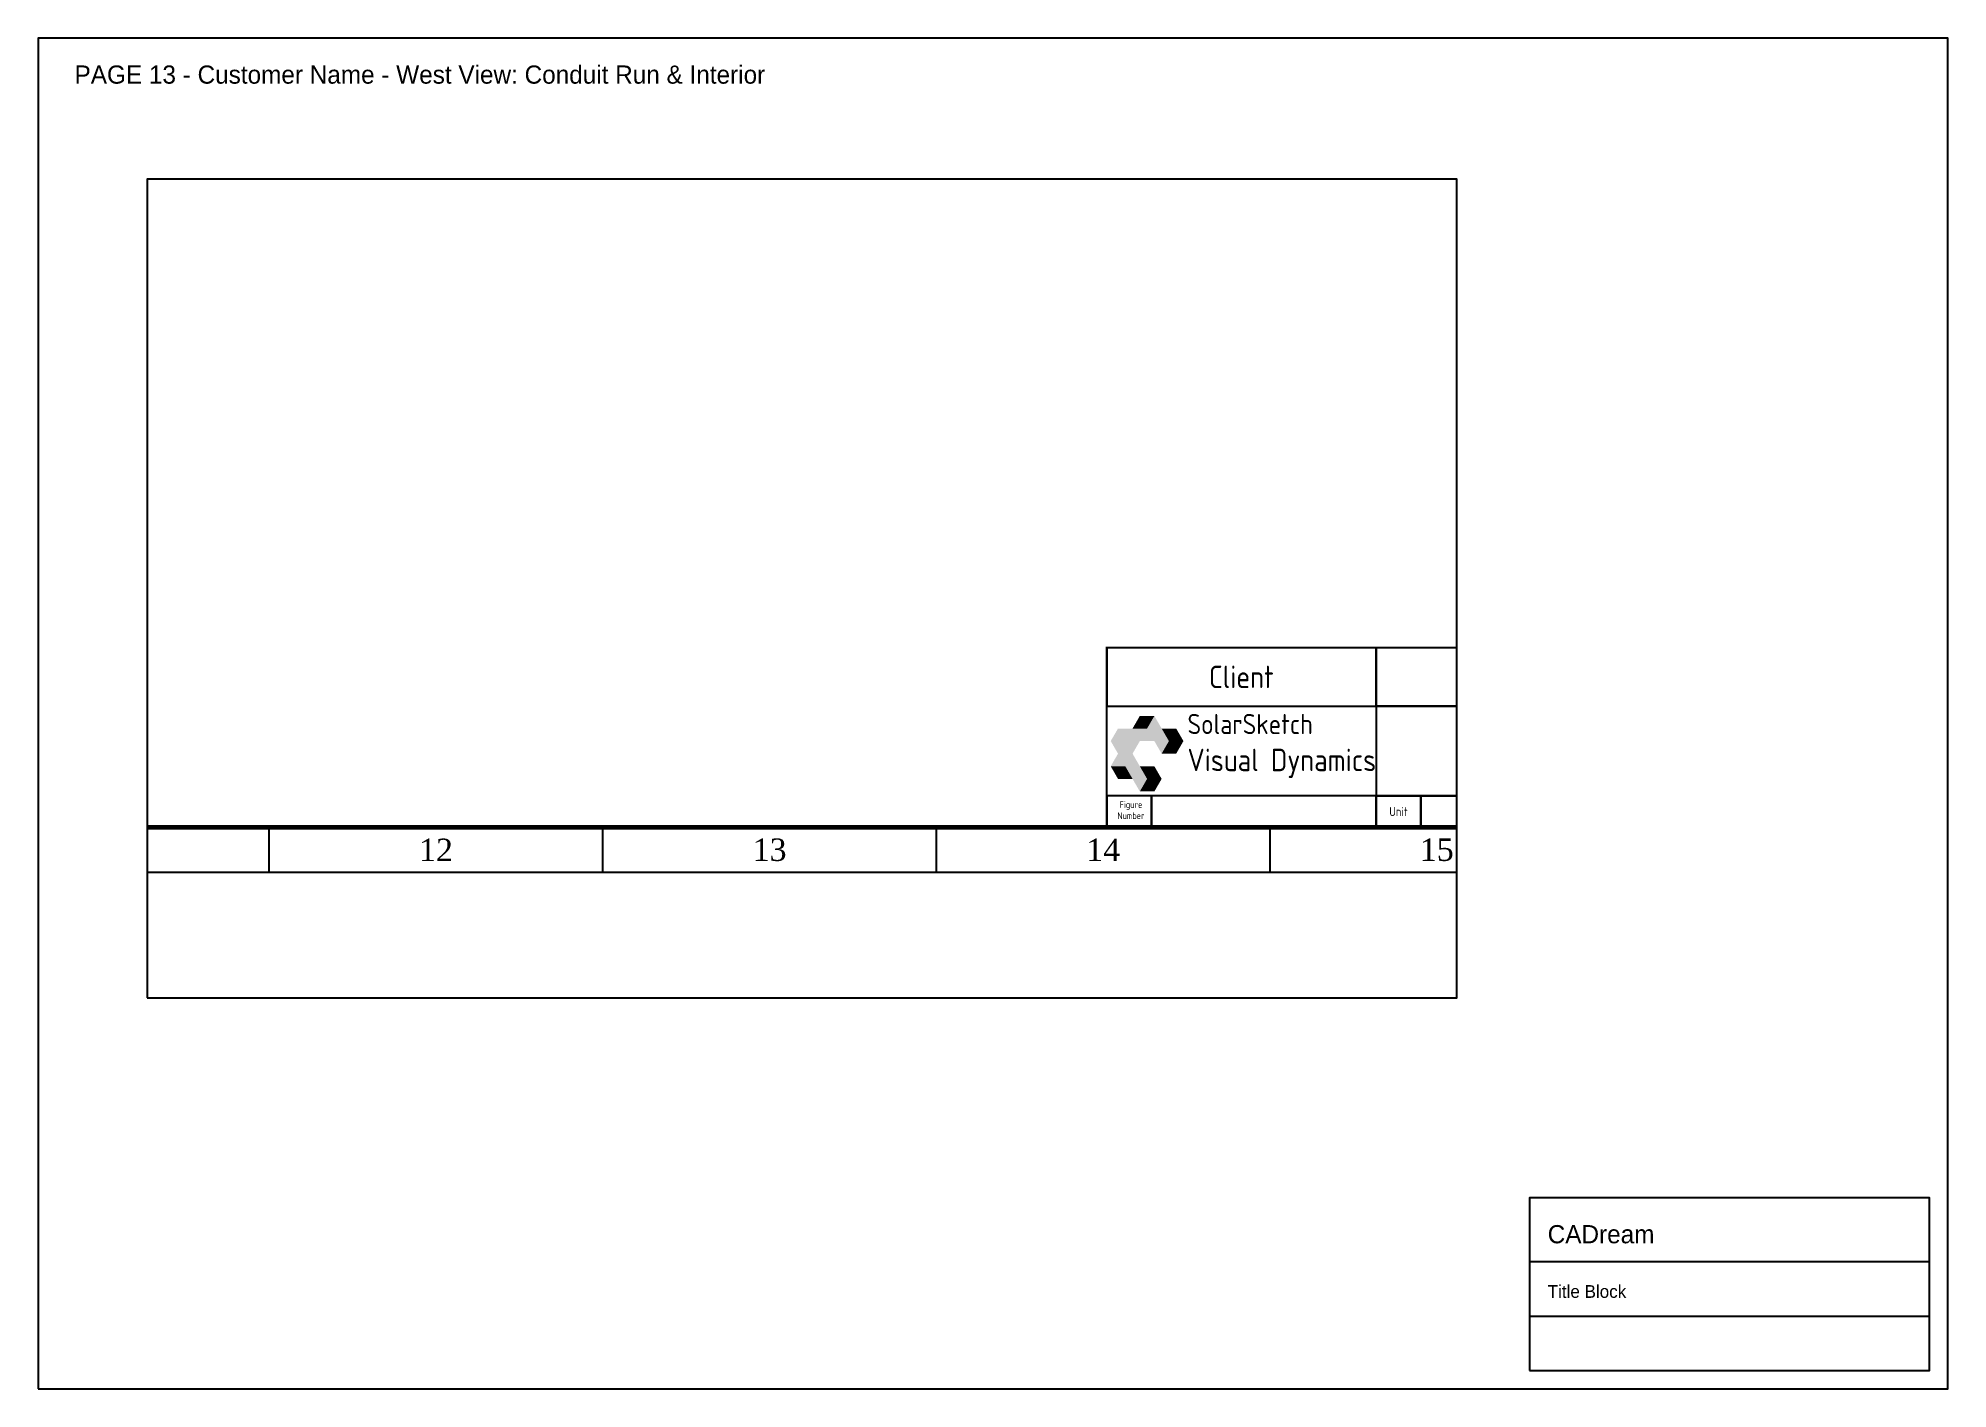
# Paper-space layout 'Layout1' of a CAD drawing. Header units: metres, sheet in millimetres. Extents: x 0 to 420, y 0 to 297.
# The model-space entities are those that its viewports show. They can reach past a viewport. Long polylines and large blocks are cut down to what shows.
import ezdxf
from ezdxf.enums import TextEntityAlignment as Align

# ---------------------------------------------------------------- set-up
doc = ezdxf.new("R2010")
doc.units = ezdxf.units.M
for name, color, linetype in [('SHEET_BORDER', 8, 'Continuous'), ('SHEET_TEXT', 5, 'Continuous'), ('SHEET_TITLEBLOCK', 7, 'Continuous'), ('SHEET_VIEWPORT_FRAME', 6, 'Continuous')]:
    doc.layers.add(name, color=color, linetype=linetype)
doc.styles.add('Albedo', font='gbenor', dxfattribs={"bigfont": 'gbcbig'})
doc.styles.add('Times', font='times.ttf')

# ---------------------------------------------------------------- blocks, each defined once
blk = doc.blocks.new('CADREAM_TITLEBLOCK_V1')
at = {"layer": 'SHEET_TITLEBLOCK'}
for p, q in [((0, 24), (88, 24)), ((0, 12), (88, 12))]:
    blk.add_line(p, q, dxfattribs=at)
blk.add_lwpolyline([(0, 0), (88, 0), (88, 38), (0, 38)], close=True, dxfattribs=at)
for s, height, p in [('CADream', 4, (4, 28)), ('Title Block', 2.8, (4, 16))]:
    blk.add_text(s, height=height, dxfattribs=at).set_placement(p)
blk = doc.blocks.new('*U53')
at = {"color": 5}
blk.add_lwpolyline([(0, 0), (1189, 0), (1189, 841), (0, 841)], close=True, dxfattribs=at)
blk = doc.blocks.new('*U71')
at = {"color": 5, "const_width": 0.5}
blk.add_lwpolyline([(0, 0), (175, 0), (175, 40), (0, 40)], close=True, dxfattribs=at)
blk = doc.blocks.new('*U72')
at = {"color": 5}
blk.add_lwpolyline([(0, 0), (50, 0), (50, 7), (0, 7)], close=True, dxfattribs=at)
blk = doc.blocks.new('*U73')
at = {"color": 5}
blk.add_lwpolyline([(0, 0), (25, 0), (25, 7), (0, 7)], close=True, dxfattribs=at)
at = {"color": 7, "style": 'Albedo'}
blk.add_text('mm', height=4, dxfattribs=at).set_placement((12.5, 3.5), align=Align.MIDDLE_CENTER)
blk = doc.blocks.new('*U70', base_point=(9, 46.8))
h = blk.add_hatch(color=1)
h.set_gradient(color1=(58, 105, 227), color2=(102, 187, 254), rotation=90)
h.paths.add_polyline_path([(-18, 62.4), (-27, 77.9), (-36, 62.4), (-27, 46.8)])
h = blk.add_hatch(color=1)
h.set_gradient(color1=(58, 153, 251), color2=(118, 192, 248), rotation=30)
h.paths.add_polyline_path([(-18, 62.4), (18, 62.4), (9, 77.9), (-27, 77.9)])
h = blk.add_hatch(color=1)
h.set_gradient(color1=(143, 208, 252), color2=(185, 237, 252), rotation=90)
h.paths.add_polyline_path([(9, 77.9), (18, 93.5), (0, 93.5), (-9, 77.9)])
h = blk.add_hatch(color=1)
h.set_gradient(color1=(81, 166, 254), color2=(202, 250, 251), rotation=101)
h.paths.add_polyline_path([(9, 77.9), (27, 46.8), (36, 62.4), (18, 93.5)])
h = blk.add_hatch(color=1)
h.set_gradient(color1=(169, 231, 251), color2=(197, 250, 251), rotation=30)
h.paths.add_polyline_path([(36, 62.4), (54, 62.4), (45, 77.9), (27, 77.9)])
h = blk.add_hatch(color=1)
h.set_gradient(color1=(90, 65, 253), color2=(97, 178, 253), rotation=90)
h.paths.add_polyline_path([(-36, 31.2), (-18, 62.4), (0, 62.4), (-18, 31.2)])
h = blk.add_hatch(color=1)
h.set_gradient(color1=(137, 213, 253), color2=(146, 214, 253), rotation=90)
h.paths.add_polyline_path([(27, 46.8), (45, 46.8), (54, 62.4), (36, 62.4)])
h = blk.add_hatch(color=1)
h.set_gradient(color1=(75, 1, 226), color2=(83, 41, 230), rotation=30)
h.paths.add_polyline_path([(-18, 31.2), (-36, 31.2), (-27, 15.6), (-9, 15.6)])
h = blk.add_hatch(color=1)
h.set_gradient(color1=(63, 122, 225), color2=(128, 105, 253), rotation=281)
h.paths.add_polyline_path([(0, 0), (-18, 31.2), (-9, 46.8), (9, 15.6)])
h = blk.add_hatch(color=1)
h.set_gradient(color1=(95, 110, 239), color2=(125, 169, 254), rotation=30)
h.paths.add_polyline_path([(27, 15.6), (18, 31.2), (0, 31.2), (9, 15.6)])
h = blk.add_hatch(color=1)
h.set_gradient(color1=(78, 30, 231), color2=(97, 78, 239), rotation=330)
h.paths.add_polyline_path([(0, 0), (18, 0), (27, 15.6), (9, 15.6)])
blk = doc.blocks.new('*U76')
at = {"color": 5}
blk.add_lwpolyline([(0, 0), (115, 0), (115, 20), (0, 20)], close=True, dxfattribs=at)
blk = doc.blocks.new('*U77')
at = {"color": 5}
blk.add_lwpolyline([(0, 0), (90, 0), (90, 13), (0, 13)], close=True, dxfattribs=at)

msp = doc.modelspace()

# ---------------------------------------------------------------- linework, layer by layer
at = {"color": 5}
for p, q in [((1917, -76461), (1917, -75461)), ((9348, -76461), (9348, -75461)), ((16779, -76461), (16779, -75461)), ((24211, -76461), (24211, -75461))]:
    msp.add_line(p, q, dxfattribs=at)
at = {"color": 5, "const_width": 100}
msp.add_lwpolyline([(-77327, -75461), (38073, -75461), (38073, 6639), (-77327, 6639)], close=True, dxfattribs=at)
at = {"color": 5}
for points in [[(20573, -72761), (26573, -72761), (26573, -71461), (20573, -71461)], [(20573, -75461), (21573, -75461), (21573, -74761), (20573, -74761)], [(26573, -75461), (27573, -75461), (27573, -74761), (26573, -74761)]]:
    msp.add_lwpolyline(points, close=True, dxfattribs=at)

# ---------------------------------------------------------------- block references
for name, p, xscale, yscale, zscale in [('*U53', (-79827, -76461), 100, 100, 100), ('*U71', (20573, -75461), 100, 100, 100), ('*U77', (26573, -72761), 100, 100, 100), ('*U70', (21473, -73821), 18, 18, 18), ('*U76', (26573, -74761), 100, 100, 100), ('*U72', (21573, -75461), 100, 100, 100), ('*U73', (27573, -75461), 100, 100, 100)]:
    msp.add_blockref(name, p, dxfattribs=dict(xscale=xscale, yscale=yscale, zscale=zscale))

# ---------------------------------------------------------------- texts
at = {"color": 7, "style": 'Albedo'}
msp.add_text('Client', height=500, dxfattribs=at).set_placement((23573, -72111), align=Align.MIDDLE_CENTER)
at = {"color": 140, "style": 'Albedo'}
msp.add_text('SolarSketch', height=450, dxfattribs=at).set_placement((22373, -73161), align=Align.MIDDLE_LEFT)
at = {"style": 'Albedo'}
msp.add_text('Visual Dynamics', height=500, dxfattribs=at).set_placement((22373, -73961), align=Align.MIDDLE_LEFT)
at = {"color": 4, "style": 'Albedo'}
msp.add_text('Unit', height=200, dxfattribs=at).set_placement((27073, -75111), align=Align.MIDDLE_CENTER)
at = {"color": 4, "style": 'Times'}
for s, p in [('12', (5632, -75961)), ('13', (13064, -75961)), ('14', (20495, -75961)), ('15', (27926, -75961))]:
    msp.add_text(s, height=500, dxfattribs=at).set_placement(p, align=Align.MIDDLE)
at = {"color": 4, "insert": (21114, -74879), "char_height": 150, "width": 1036.41, "attachment_point": 2, "style": 'Albedo'}
msp.add_mtext('Figure \\PNumber', dxfattribs=at)

psp = doc.layouts.get("Layout1")

# ---------------------------------------------------------------- linework, layer by layer
at = {"layer": 'SHEET_BORDER'}
psp.add_lwpolyline([(0, 0), (420, 0), (420, 297), (0, 297)], close=True, dxfattribs=at)
at = {"layer": 'SHEET_VIEWPORT_FRAME'}
psp.add_lwpolyline([(24, 86), (312, 86), (312, 266), (24, 266)], close=True, dxfattribs=at)

# ---------------------------------------------------------------- block references
at = {"layer": 'SHEET_TITLEBLOCK'}
psp.add_blockref('CADREAM_TITLEBLOCK_V1', (328, 4), dxfattribs=at)

# ---------------------------------------------------------------- texts
at = {"layer": 'SHEET_TEXT'}
psp.add_text('PAGE 13 - Customer Name - West View: Conduit Run & Interior', height=4, dxfattribs=at).set_placement((8, 287))

# ---------------------------------------------------------------- viewports
at = {"layer": 'SHEET_VIEWPORT_FRAME'}
psp.add_viewport(center=(168, 176), size=(288, 180), view_center_point=(13786.53, -70141.12), view_height=18230.8715, dxfattribs=at)

doc.saveas('drawing.dxf')
